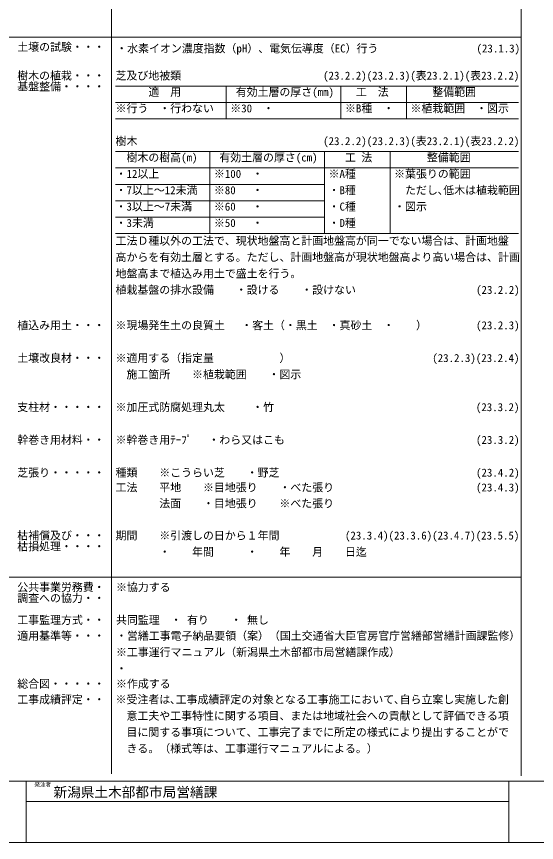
# Model space of a CAD drawing. Units: millimetres on the paper. Extents: x -692 to 396, y -285 to 415.
# Drawn here: x -184.8 to 5.6, y -285 to 17.8 of the extents above; entities that cross this region are included whole.
import ezdxf
from ezdxf.enums import TextEntityAlignment as Align

# ---------------------------------------------------------------- set-up
doc = ezdxf.new("R2010")
doc.units = ezdxf.units.MM
for name, color, linetype, lineweight in [('0-2_文字', 7, 'Continuous', 18), ('1-0', 5, 'Continuous', 18), ('1-1', 7, 'Continuous', 18)]:
    doc.layers.add(name, color=color, linetype=linetype, lineweight=lineweight)
doc.styles.add('ＭＳ ゴシック', font='')
doc.styles.get('ＭＳ ゴシック').set_extended_font_data('MS Gothic')

msp = doc.modelspace()

# ---------------------------------------------------------------- linework, layer by layer
at = {"layer": '0-2_文字', "color": 4}
for p, q in [((-150, 284.958), (-150, -259.758)), ((-198, 10.242), (0, 10.242)), ((-148.5, -7.758), (-0.962, -7.758)), ((-108, -7.758), (-108, -19.758)), ((-66, -7.758), (-66, -19.758)), ((-42, -7.758), (-42, -19.758)), ((-148.5, -13.758), (-0.962, -13.758)), ((-148.5, -19.758), (-0.962, -19.758)), ((-148.5, -31.758), (-0.962, -31.758)), ((-114, -31.758), (-114, -61.758)), ((-72, -31.758), (-72, -61.758)), ((-48, -31.758), (-48, -61.758)), ((-148.5, -37.758), (-0.962, -37.758)), ((-148.5, -43.758), (-72, -43.758)), ((-148.5, -49.758), (-72, -49.758)), ((-148.5, -55.758), (-72, -55.758)), ((-148.5, -61.758), (-0.962, -61.758)), ((-198, -187.758), (0, -187.758))]:
    msp.add_line(p, q, dxfattribs=at)
at = {"layer": '1-0', "color": 7}
for p, q in [((-396, -262.542), (396, -262.542)), ((-181.25, -284.958), (-181.25, -262.542)), ((-4.501, -284.958), (-4.501, -262.542)), ((-181.25, -269.942), (-4.5, -269.942)), ((396, -284.958), (-396, -284.958))]:
    msp.add_line(p, q, dxfattribs=at)
at = {"layer": '1-1'}
msp.add_line((0, 284.958), (0, -260.558), dxfattribs=at)

# ---------------------------------------------------------------- texts
at = {"layer": '0-2_文字', "style": 'ＭＳ ゴシック'}
for s, p in [('土壌の試験・・・', (-184.5, 4.242)), ('・水素イオン濃度指数（pH）、電気伝導度（EC）行う \u3000             \u3000(23.1.3)', (-148.258, 3.7)), ('樹木の植栽・・・', (-184.5, -6.258)), ('芝及び地被類\u3000  \u3000\u3000\u3000\u3000\u3000\u3000\u3000\u3000\u3000\u3000  (23.2.2)(23.2.3)(表23.2.1)(表23.2.2)', (-148.5, -6.258)), ('基盤整備・・・・', (-184.5, -10.258)), ('\u3000\u3000\u3000適\u3000用', (-148.5, -12.258)), (' 有効土層の厚さ(mm)', (-106.5, -12.258)), ('\u3000工\u3000法', (-64.5, -12.258)), ('\u3000\u3000整備範囲', (-40.5, -12.258)), ('※行う\u3000・行わない', (-148.5, -18.258)), ('※30\u3000・\u3000', (-106.5, -18.258)), ('※B種\u3000・\u3000', (-64.5, -18.258)), ('※植栽範囲\u3000・図示', (-40.5, -18.258)), ('樹木\u3000\u3000\u3000\u3000\u3000\u3000\u3000\u3000\u3000\u3000\u3000\u3000\u3000\u3000\u3000\u3000\u3000(23.2.2)(23.2.3)(表23.2.1)(表23.2.2)', (-148.5, -30.258)), ('\u3000樹木の樹高(m)', (-148.5, -36.258)), (' 有効土層の厚さ(cm)', (-112.5, -36.258)), ('\u3000 工 法', (-70.5, -36.258)), ('\u3000\u3000\u3000整備範囲', (-46.5, -36.258)), ('・12以上', (-148.5, -42.258)), ('※100\u3000・\u3000', (-112.5, -42.258)), ('※A種', (-70.5, -42.258)), ('※葉張りの範囲', (-46.5, -42.258)), ('・7以上～12未満', (-148.5, -48.258)), ('※80 \u3000・\u3000', (-112.5, -48.258)), ('・B種', (-70.5, -48.258)), ('\u3000ただし､低木は植栽範囲', (-46.5, -48.258)), ('・3以上～7未満', (-148.5, -54.258)), ('※60 \u3000・\u3000', (-112.5, -54.258)), ('・C種', (-70.5, -54.258)), ('・図示', (-46.5, -54.258)), ('・3未満', (-148.5, -60.258)), ('※50 \u3000・\u3000', (-112.5, -60.258)), ('・D種', (-70.5, -60.258)), ('工法Ｄ種以外の工法で、現状地盤高と計画地盤高が同一でない場合は、計画地盤', (-148.5, -66.797)), ('高からを有効土層とする。ただし、計画地盤高が現状地盤高より高い場合は、計画', (-148.5, -72.797)), ('地盤高まで植込み用土で盛土を行う。', (-148.5, -78.797)), ('植栽基盤の排水設備\u3000\u3000・設ける\u3000\u3000・設けない\u3000\u3000\u3000\u3000\u3000\u3000\u3000\u3000\u3000\u3000\u3000(23.2.2)', (-148.5, -84.77)), ('植込み用土・・・', (-184.5, -97.758)), ('※現場発生土の良質土\u3000 ・客土（・黒土\u3000・真砂土\u3000・\u3000\u3000）  \u3000\u3000\u3000 (23.2.3)', (-148.5, -97.758)), ('土壌改良材・・・', (-184.5, -109.758)), ('※適用する（指定量\u3000\u3000\u3000\u3000\u3000\u3000）\u3000\u3000\u3000\u3000\u3000\u3000\u3000\u3000          (23.2.3)(23.2.4)', (-148.5, -109.758)), ('\u3000施工箇所\u3000\u3000※植栽範囲 \u3000 ・図示', (-148.5, -115.758)), ('支柱材・・・・・', (-184.5, -127.758)), ('※加圧式防腐処理丸太\u3000\u3000 ・竹\u3000\u3000 \u3000\u3000\u3000\u3000\u3000\u3000\u3000\u3000\u3000              (23.3.2)', (-148.5, -127.758)), ('幹巻き用材料・・', (-184.5, -139.758)), ('※幹巻き用ﾃｰﾌﾟ \u3000・わら又はこも  \u3000\u3000  \u3000\u3000\u3000\u3000\u3000\u3000\u3000\u3000\u3000\u3000\u3000\u3000 \u3000(23.3.2)', (-148.5, -139.758)), ('芝張り・・・・・', (-184.5, -151.758)), ('種類\u3000\u3000※こうらい芝\u3000\u3000・野芝 \u3000\u3000\u3000\u3000\u3000\u3000  \u3000\u3000\u3000\u3000\u3000\u3000\u3000\u3000\u3000 \u3000(23.4.2)', (-148.5, -151.758)), ('工法\u3000\u3000平地\u3000\u3000※目地張り\u3000\u3000・べた張り \u3000\u3000\u3000\u3000\u3000\u3000  \u3000\u3000\u3000\u3000\u3000 (23.4.3)', (-148.5, -157.188)), ('\u3000\u3000\u3000\u3000法面\u3000\u3000・目地張り\u3000\u3000※べた張り', (-148.5, -163.044)), ('枯補償及び・・・', (-184.5, -174.802)), ('期間\u3000\u3000※引渡しの日から１年間\u3000\u3000\u3000\u3000\u3000  (23.3.4)(23.3.6)(23.4.7)(23.5.5)', (-148.5, -174.802)), ('枯損処理・・・・', (-184.5, -178.802)), ('\u3000\u3000\u3000\u3000・\u3000\u3000年間\u3000  \u3000・\u3000\u3000年\u3000\u3000月\u3000\u3000日迄', (-148.5, -180.802)), ('公共事業労務費・', (-184.5, -193.758)), ('※協力する', (-148.353, -193.758)), ('調査への協力・・', (-184.5, -197.758)), ('工事監理方式・・', (-184.5, -205.758)), ('共同監理\u3000・ 有り  \u3000・ 無し', (-148.353, -205.758)), ('適用基準等・・・', (-184.5, -211.562)), ('・営繕工事電子納品要領（案）（国土交通省大臣官房官庁営繕部営繕計画課監修）', (-148.353, -211.562)), ('※工事運行マニュアル（新潟県土木部都市局営繕課作成）', (-148.353, -217.562)), ('・', (-148.353, -223.562)), ('総合図・・・・・', (-184.5, -229.158)), ('※作成する', (-148.353, -229.158)), ('工事成績評定・・', (-184.5, -234.891)), ('※受注者は､工事成績評定の対象となる工事施工において､自ら立案し実施した創', (-148.5, -234.891)), ('\u3000意工夫や工事特性に関する項目、または地域社会への貢献として評価できる項', (-148.5, -240.891)), ('\u3000目に関する事項について、工事完了までに所定の様式により提出することがで', (-148.5, -246.891)), ('\u3000きる。（様式等は、工事運行マニュアルによる。）', (-148.5, -252.891))]:
    msp.add_text(s, height=2.933, dxfattribs=at).set_placement(p, align=Align.BOTTOM_LEFT)
at = {"layer": '1-0', "color": 7, "style": 'ＭＳ ゴシック'}
for s, height, p in [('発注者', 1.466, (-178.25, -264.942)), ('新潟県土木部都市局営繕課', 3.666, (-171.25, -269.442))]:
    msp.add_text(s, height=height, dxfattribs=at).set_placement(p, align=Align.BOTTOM_LEFT)

doc.saveas('drawing.dxf')
